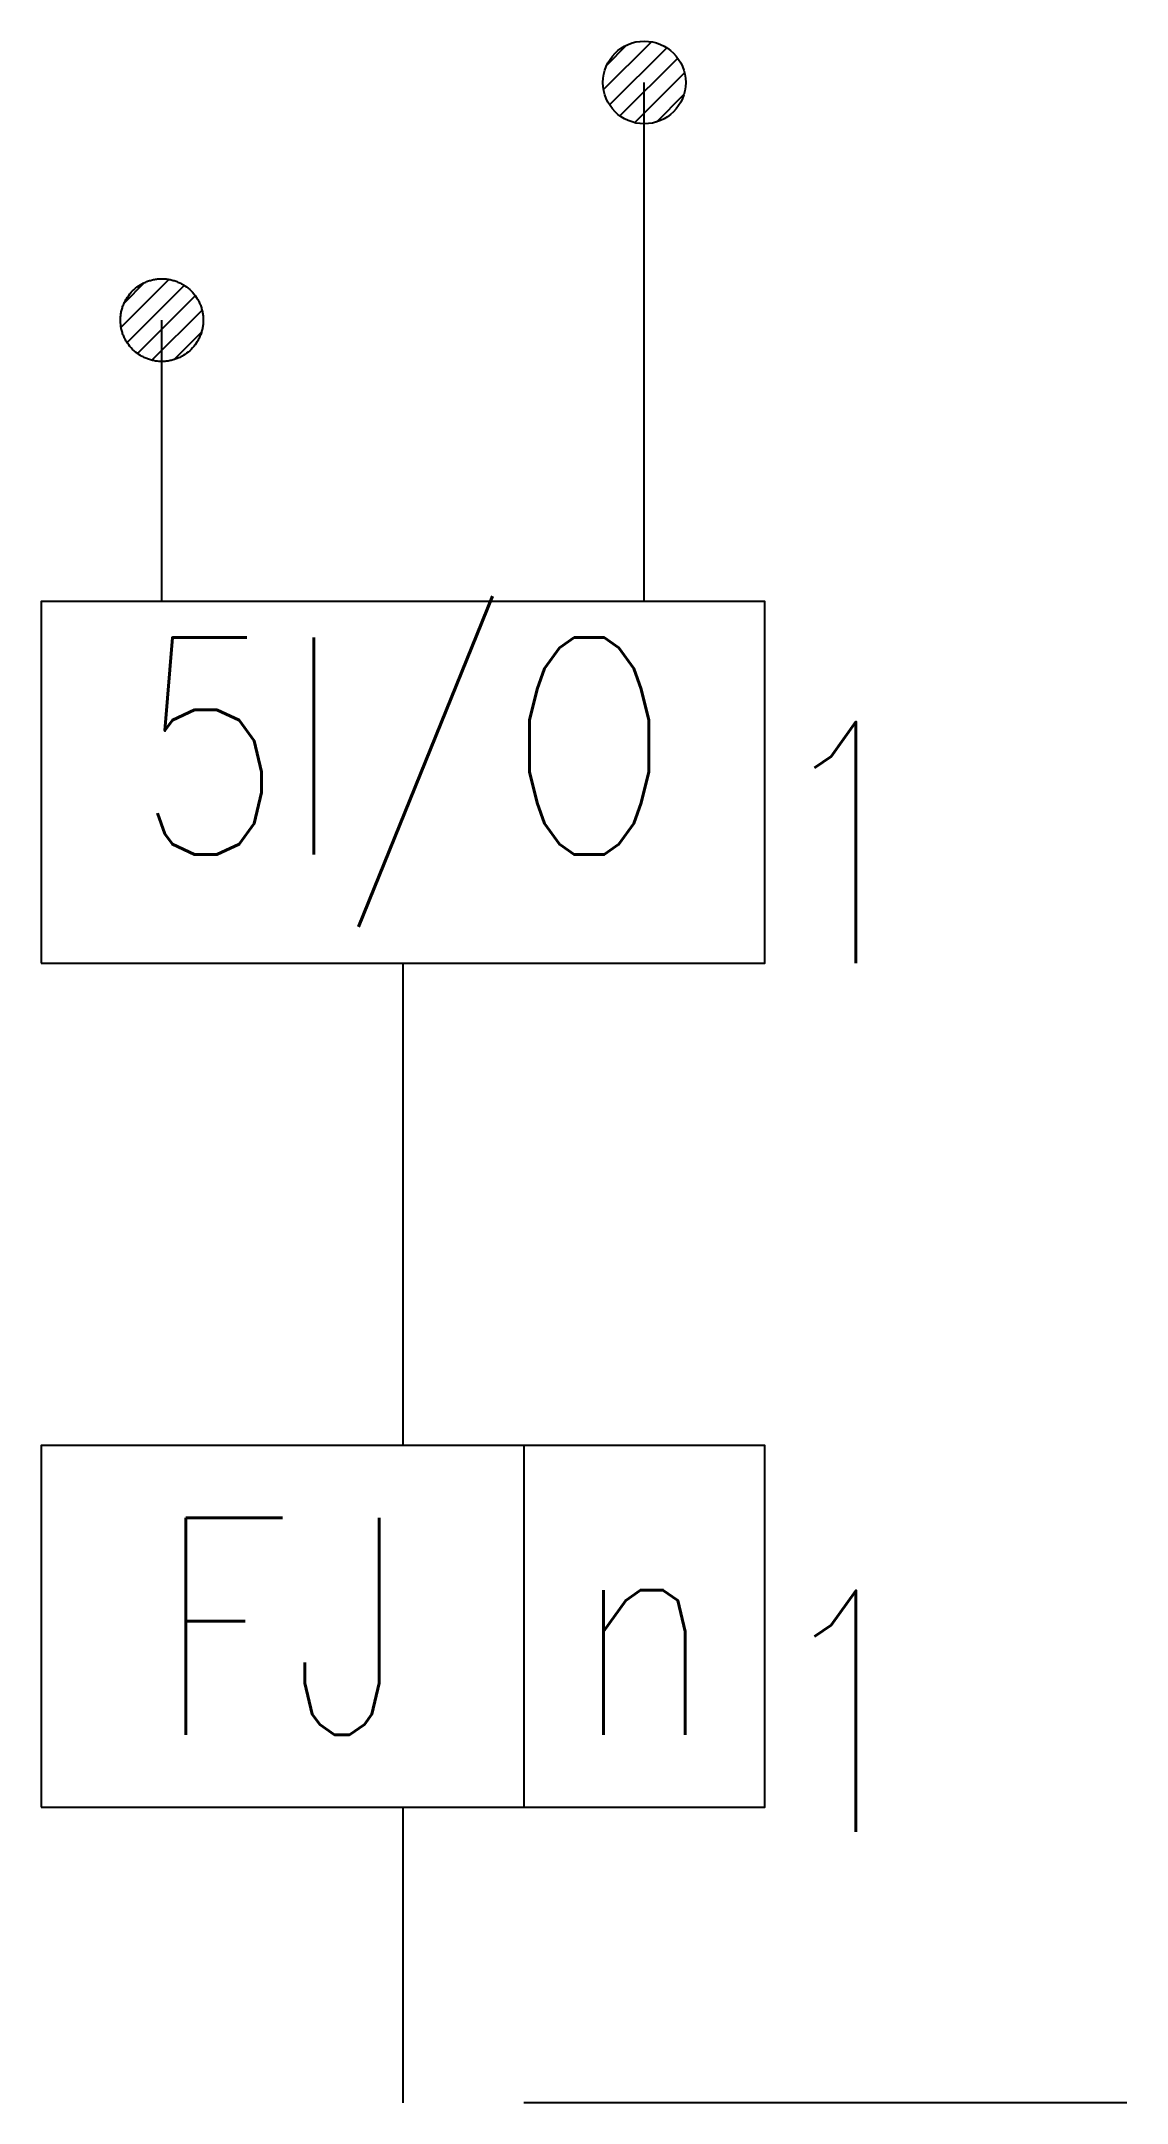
# Model space of a CAD drawing. Header units: millimetres. Extents: x 0 to 900, y 300 to 2010.
import ezdxf
from ezdxf.enums import TextEntityAlignment as Align

# ---------------------------------------------------------------- set-up
doc = ezdxf.new("R2010")
doc.units = ezdxf.units.MM
doc.header["$LTSCALE"] = 1000
doc.linetypes.add('DASH', pattern=[0.35, 0.25, -0.1])
doc.linetypes.add('DASHDOT', pattern=[1, 0.5, -0.25, 0, -0.25])
doc.layers.add('E-EQUIP', color=4, linetype='Continuous')
doc.layers.add('E-SYST', color=7, linetype='Continuous')
doc.styles.add('E-TEXT', font='romans.shx', dxfattribs={"width": 0.8, "bigfont": 'hztxt.shx'})

# ---------------------------------------------------------------- blocks, each defined once
blk = doc.blocks.new('FA-消防风机输入输出模块')
blk.add_lwpolyline([(-3, 0), (3, 0), (3, 3), (-3, 3)], close=True)
at = {"color": 6, "insert": (0, 1.5), "char_height": 1.8, "width": 6, "attachment_point": 5, "style": 'E-TEXT'}
blk.add_mtext('5I/O', dxfattribs=at)
blk = doc.blocks.new('FA-34-消防风机控制箱')
blk.add_line((1, 3), (1, 0))
blk.add_lwpolyline([(-3, 0), (3, 0), (3, 3), (-3, 3)], close=True)
at = {"color": 6, "insert": (-1, 1.5), "char_height": 1.8, "width": 4, "attachment_point": 5, "style": 'E-TEXT'}
blk.add_mtext('FJ', dxfattribs=at)
at = {"color": 6, "style": 'E-TEXT', "width": 0.8}
blk.add_attdef('N', text='', height=1.8, dxfattribs=at).set_placement((2, 1.5), align=Align.MIDDLE_CENTER)

msp = doc.modelspace()

# ---------------------------------------------------------------- hatches: boundary and pattern name
at = {"layer": 'E-SYST'}
h = msp.add_hatch(dxfattribs=at)
h.set_pattern_fill('ANSI31', color=11, scale=100, style=0)
h.set_pattern_definition([(45, (-380952.82, -218635.108), (-8.83883476, 8.83883476), [])])
h.paths.add_polyline_path([(534.3, 1976.1, 1), (465.7, 1976.1, 1)])
at = {"layer": 'E-SYST', "linetype": 'DASH'}
h = msp.add_hatch(dxfattribs=at)
h.set_pattern_fill('ANSI31', color=2, scale=100, style=0)
h.set_pattern_definition([(45, (-381352.82, -218832.163), (-8.83883476, 8.83883476), [])])
h.paths.add_polyline_path([(134.3, 1779, 1), (65.7, 1779, 1)])

# ---------------------------------------------------------------- linework, layer by layer
at = {"layer": 'E-SYST', "color": 11}
for p, q in [((500, 1545.7), (500, 1976.1)), ((300, 845.7), (300, 1245.7))]:
    msp.add_line(p, q, dxfattribs=at)
at = {"layer": 'E-SYST', "color": 2, "linetype": 'DASH'}
msp.add_line((100, 1545.7), (100, 1779), dxfattribs=at)
at = {"layer": 'E-SYST', "color": 0, "linetype": 'DASHDOT'}
for p, q in [((300, 300.5), (300, 545.7)), ((900, 300.5), (300, 300.5))]:
    msp.add_line(p, q, dxfattribs=at)
at = {"layer": 'E-SYST', "color": 11}
msp.add_circle((500, 1976.1), 34.3, dxfattribs=at)
at = {"layer": 'E-SYST', "color": 2, "linetype": 'DASH'}
msp.add_circle((100, 1779), 34.3, dxfattribs=at)

# ---------------------------------------------------------------- block references
at = {"layer": 'E-EQUIP', "xscale": 100, "yscale": 100, "zscale": 100}
msp.add_blockref('FA-消防风机输入输出模块', (300, 1245.7), dxfattribs=at)
msp.add_blockref('FA-34-消防风机控制箱', (300, 545.7), dxfattribs=at).add_auto_attribs({'N': 'n'})

# ---------------------------------------------------------------- texts
at = {"layer": 'E-SYST', "color": 6, "style": 'E-TEXT', "width": 0.8}
for p in [(600, 1245.7), (600, 525.2)]:
    msp.add_text('1', height=200, rotation=0, dxfattribs=at).set_placement(p)

doc.saveas('drawing.dxf')
